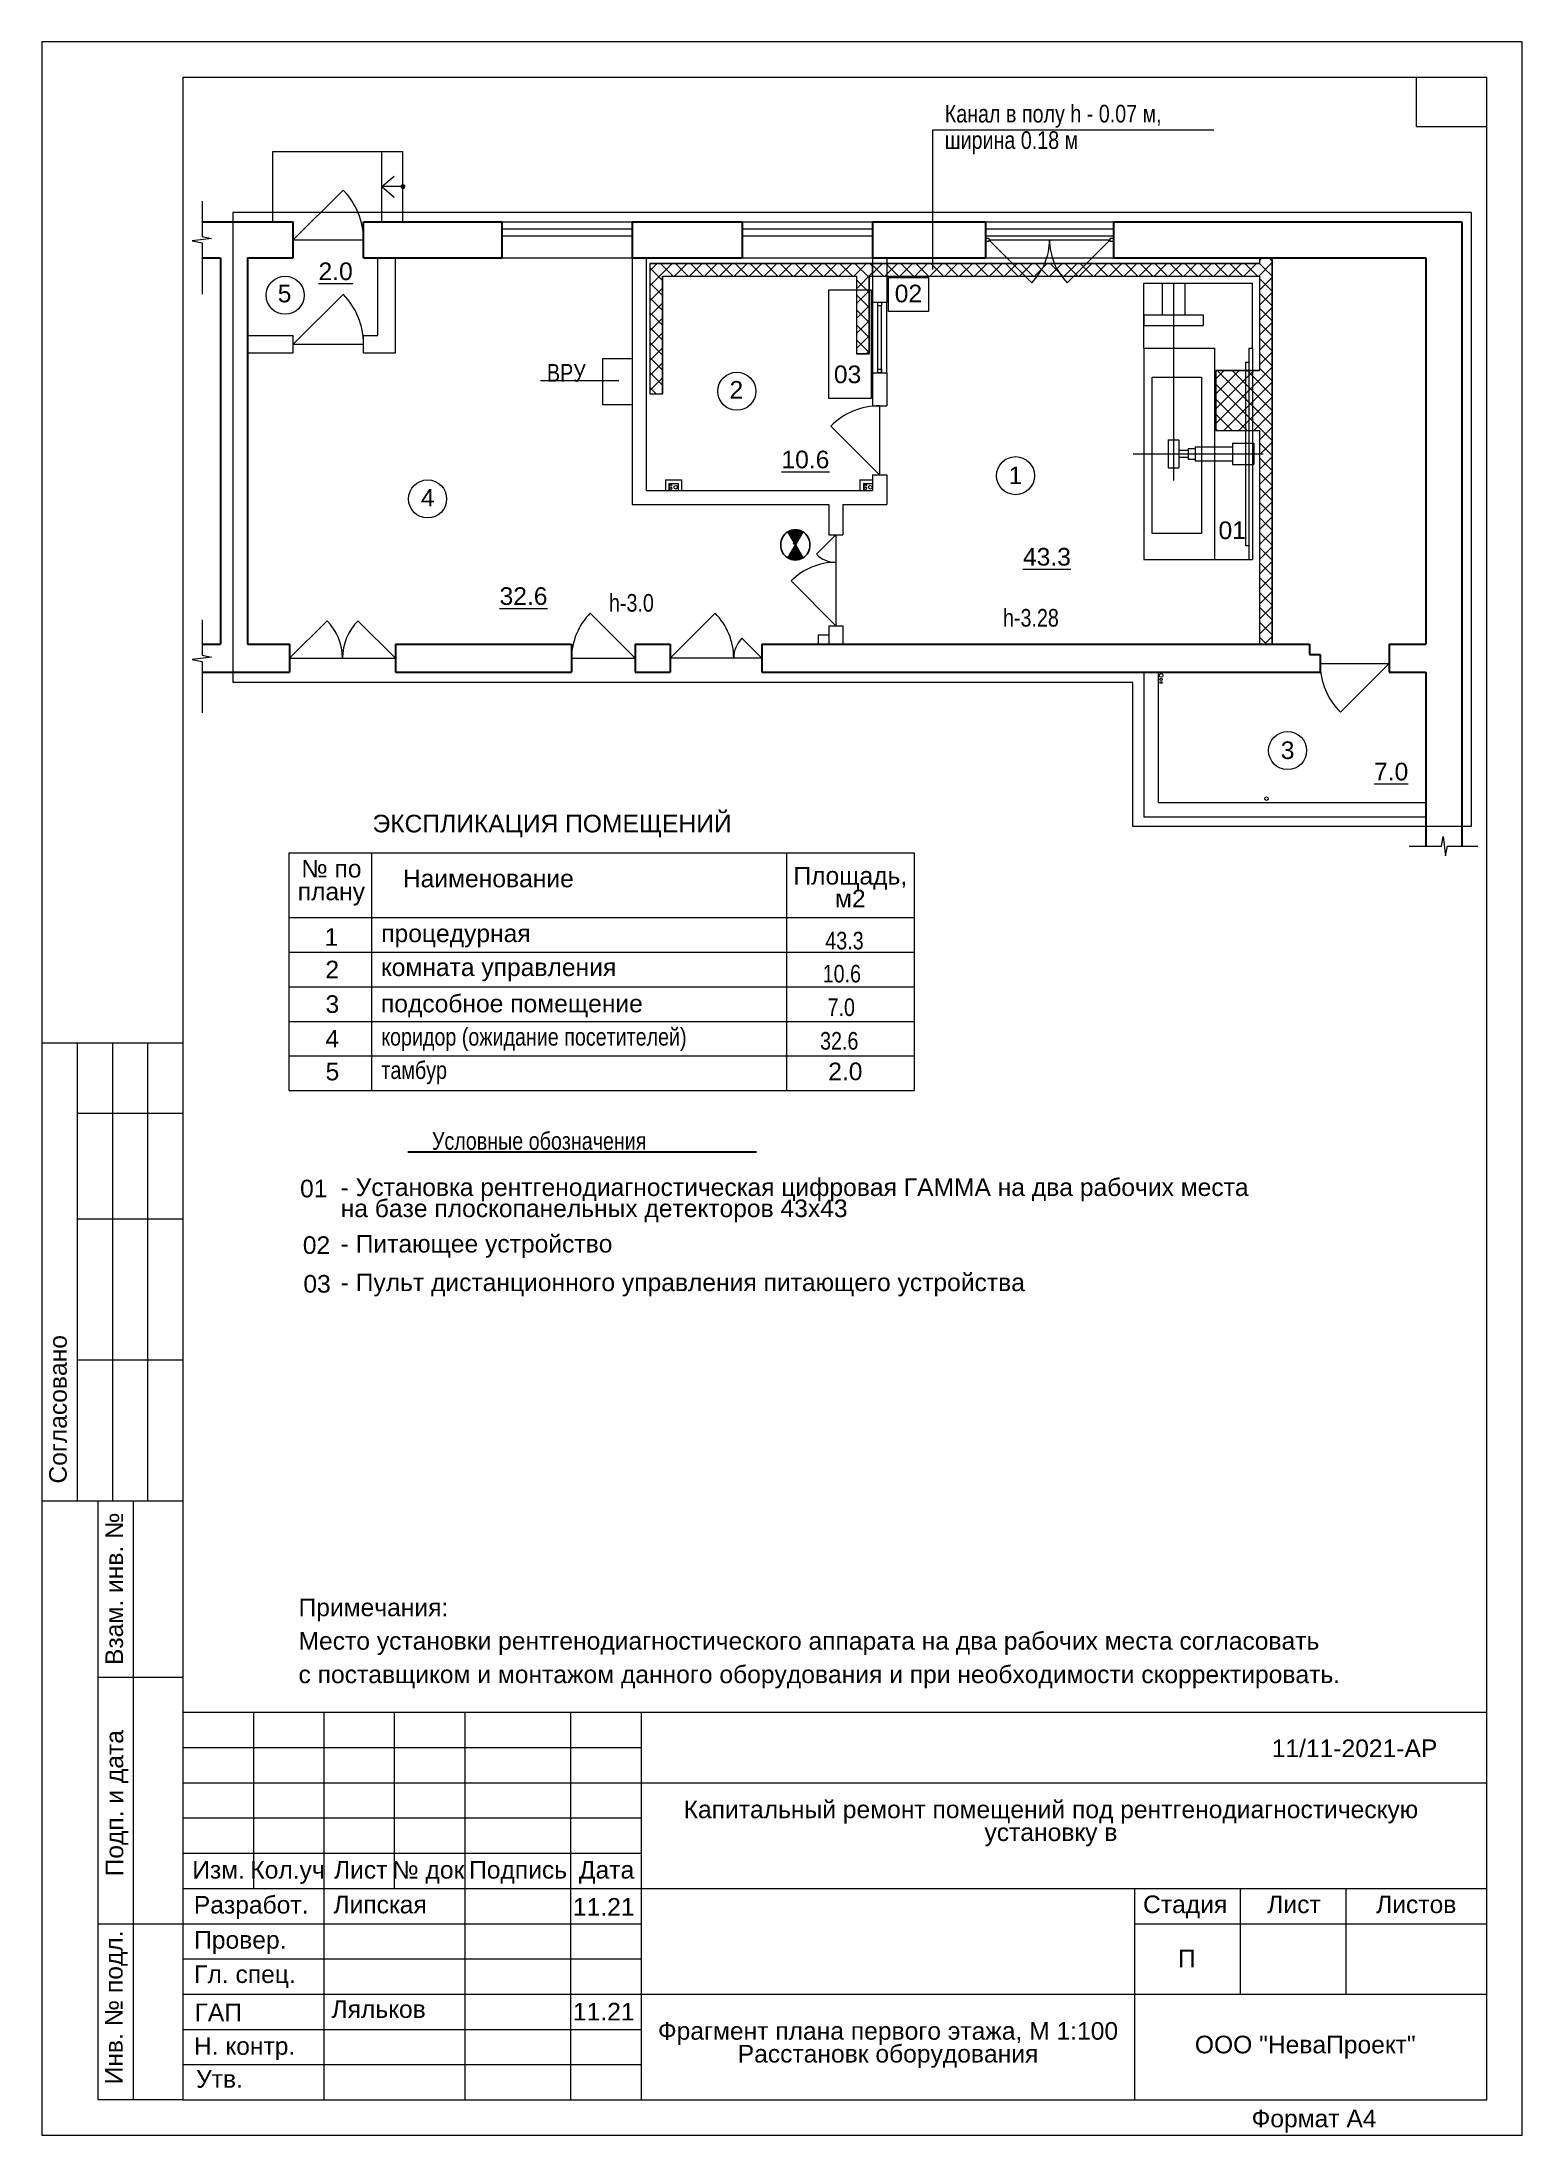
# Model space of a CAD drawing. Header units: metres. Extents: x 14856.9 to 14877.9, y 5622.7 to 5652.4.
import ezdxf
from ezdxf.enums import TextEntityAlignment as Align

# ---------------------------------------------------------------- set-up
doc = ezdxf.new("R2010")
doc.units = ezdxf.units.M
doc.header["$MEASUREMENT"] = 0
for name, pattern in [('AM_DIN_F_W050x2', [0.003125, 0.00225, -0.000875]), ('DGN Style 3', [4.89804, 3.4986, -1.39944]), ('DGN Style 4', [5.601258, 2.79888, -1.39944, 0.003499, -1.39944])]:
    doc.linetypes.add(name, pattern=pattern)
doc.layers.add('Level 50', color=7, linetype='Continuous', lineweight=0)
doc.layers.add('Level 63', color=7, linetype='Continuous', lineweight=0)
doc.styles.add('GOST 2.304', font='CS_Gost2304.shx')
doc.styles.add('MONOTXT', font='monotxt.shx', dxfattribs={"width": 0.8, "height": 0.5})
doc.styles.add('Style-Arial', font='arial.ttf')
doc.linetypes.add('гр_тер3', pattern='A,-0.8,0.025,[3,dgnlstyle-new.shx,S=0.003175,R=0,X=0,Y=0],0.025,-0.8,0.025,[3,dgnlstyle-new.shx,S=0.003175,R=0,X=0,Y=0],0.025,-0.8,5', length=7.5)

# ---------------------------------------------------------------- blocks, each defined once
blk = doc.blocks.new('*U59')
at = {"color": 7, "linetype": 'Continuous', "lineweight": 0}
for p, q in [((-0.507, 2.088), (-0.187, 2.088)), ((-0.507, 2.088), (-0.507, 1.638)), ((-0.187, 2.088), (-0.187, 1.638)), ((-0.767, 1.638), (0.073, 1.638)), ((-0.767, 1.638), (-0.767, 1.488)), ((-0.767, 1.488), (0.073, 1.488)), ((0.073, 1.638), (0.073, 1.488)), ((-0.767, 1.168), (0.233, 1.168)), ((-0.767, 1.168), (-0.767, -1.832)), ((0.233, 1.168), (0.233, -1.832)), ((0.673, 0.968), (0.723, 0.968)), ((0.673, 0.968), (0.673, -1.632)), ((0.723, 1.168), (0.773, 1.168)), ((0.723, 1.168), (0.723, -1.832)), ((0.773, 1.168), (0.773, -1.832)), ((-0.422, -0.132), (-0.422, -0.532)), ((-0.422, -0.132), (-0.272, -0.132)), ((-0.272, -0.132), (-0.272, -0.532)), ((-0.272, -0.282), (-0.139, -0.282)), ((-0.139, -0.257), (-0.039, -0.257)), ((-0.139, -0.257), (-0.139, -0.407)), ((-0.039, -0.232), (0.491, -0.232)), ((-0.039, -0.232), (-0.039, -0.432)), ((0.491, -0.182), (0.791, -0.182)), ((0.491, -0.182), (0.491, -0.482)), ((0.791, -0.182), (0.791, -0.482)), ((-0.422, -0.532), (-0.272, -0.532)), ((-0.272, -0.382), (-0.139, -0.382)), ((-0.139, -0.407), (-0.039, -0.407)), ((-0.039, -0.432), (0.491, -0.432)), ((0.491, -0.482), (0.791, -0.482)), ((0.673, -1.632), (0.723, -1.632)), ((-0.767, -1.832), (0.233, -1.832)), ((0.723, -1.832), (0.773, -1.832))]:
    blk.add_line(p, q, dxfattribs=at)
at = {"color": 7, "linetype": 'DGN Style 4', "lineweight": 0}
for p, q in [((-0.347, 2.088), (-0.347, -2.088)), ((-0.922, -0.332), (0.922, -0.332))]:
    blk.add_line(p, q, dxfattribs=at)
at = {"color": 7, "linetype": 'Continuous', "lineweight": 0}
blk.add_3dface([(-0.651, 0.756), (0.048, 0.756), (0.048, -1.462), (-0.651, -1.462)], dxfattribs=at)
blk = doc.blocks.new('*U58')
at = {"color": 7, "linetype": 'DGN Style 3', "lineweight": 0}
for p, q in [((-0.767, 2.088), (0.773, 2.088)), ((-0.767, 1.168), (-0.767, 2.088)), ((0.773, 1.168), (0.773, 2.088)), ((-0.767, -1.832), (0.773, -1.832))]:
    blk.add_line(p, q, dxfattribs=at)
at = {"color": 7, "linetype": 'Continuous', "lineweight": 0}
blk.add_blockref('*U59', (0, 0), dxfattribs=at)
blk = doc.blocks.new('*U61')
at = {"layer": 'Level 50', "color": 7, "linetype": 'Continuous', "lineweight": 0}
for p, q in [((10.511, 14.855), (-10.489, 14.855)), ((-10.489, 14.855), (-10.489, -14.845)), ((10.511, -14.845), (10.511, 14.855)), ((-10.489, -14.845), (10.511, -14.845))]:
    blk.add_line(p, q, dxfattribs=at)
at = {"layer": 'Level 50', "color": 7, "linetype": 'Continuous', "lineweight": 13}
for p, q in [((-8.489, 14.355), (-8.489, -14.345)), ((-8.489, 14.355), (10.011, 14.355)), ((9.011, 13.655), (9.011, 14.355)), ((10.011, -14.345), (10.011, 14.355)), ((9.011, 13.655), (10.011, 13.655))]:
    blk.add_line(p, q, dxfattribs=at)
at = {"layer": 'Level 63', "color": 7, "linetype": 'Continuous', "lineweight": 13}
for p, q in [((-10.489, 0.655), (-8.489, 0.655)), ((-10.489, 0.655), (-10.489, -5.845)), ((-9.989, 0.655), (-9.989, -5.845)), ((-9.489, 0.655), (-9.489, -5.845)), ((-8.989, 0.655), (-8.989, -5.845)), ((-9.989, -0.345), (-8.489, -0.345)), ((-9.989, -1.845), (-8.489, -1.845)), ((-9.989, -3.845), (-8.489, -3.845)), ((-10.489, -5.845), (-8.489, -5.845)), ((-9.689, -5.845), (-8.489, -5.845)), ((-9.189, -14.345), (-9.189, -5.845)), ((-9.689, -8.345), (-8.489, -8.345)), ((-8.489, -8.845), (10.011, -8.845)), ((-8.489, -8.845), (-8.489, -14.345)), ((-7.489, -8.845), (-7.489, -11.345)), ((-6.489, -8.845), (-6.489, -14.345)), ((-5.489, -8.845), (-5.489, -11.345)), ((-4.489, -8.845), (-4.489, -14.345)), ((-2.989, -8.845), (-2.989, -14.345)), ((-1.989, -8.845), (-1.989, -14.345)), ((-1.989, -9.845), (10.011, -9.845)), ((-8.489, -10.845), (-1.989, -10.845)), ((-8.489, -11.345), (-1.989, -11.345)), ((-1.989, -11.345), (10.011, -11.345)), ((-9.689, -11.845), (-8.489, -11.845)), ((5.011, -11.845), (10.011, -11.845)), ((-1.989, -12.845), (10.011, -12.845)), ((-8.489, -14.345), (10.011, -14.345))]:
    blk.add_line(p, q, dxfattribs=at)
at = {"layer": 'Level 63', "color": 7, "linetype": 'Continuous', "lineweight": 0}
for p, q in [((-8.489, -9.345), (-1.989, -9.345)), ((-8.489, -9.845), (-1.989, -9.845)), ((-8.489, -10.345), (-1.989, -10.345)), ((-8.489, -11.845), (-1.989, -11.845)), ((-8.489, -12.345), (-1.989, -12.345)), ((-8.489, -12.845), (-1.989, -12.845)), ((-8.489, -13.345), (-1.989, -13.345)), ((-8.489, -13.845), (-1.989, -13.845))]:
    blk.add_line(p, q, dxfattribs=at)
at = {"layer": 'Level 63', "color": 7, "linetype": 'Continuous', "lineweight": 13, "flags": 128}
for points in [[(-8.489, -14.345), (-9.689, -14.345), (-9.689, -5.845)], [(5.011, -11.345), (5.011, -14.345)], [(6.511, -11.345), (6.511, -12.845)], [(8.011, -11.345), (8.011, -12.845)]]:
    blk.add_lwpolyline(points, dxfattribs=at)
at = {"color": 7, "linetype": 'Continuous', "lineweight": 0, "insert": (7.559, -14.646), "char_height": 0.25, "attachment_point": 5, "line_spacing_factor": 1.214483, "style": 'Style-Arial'}
blk.add_mtext('Формат А4', dxfattribs=at)
at = {"layer": 'Level 63', "color": 7, "linetype": 'Continuous', "lineweight": 0, "style": 'Style-Arial'}
for s, p in [('Согласовано', (-10.261, -4.547)), ('Взам. инв. №', (-9.463, -7.093)), ('Подп. и дата', (-9.46, -10.136)), ('Инв. № подл.', (-9.469, -13.033))]:
    blk.add_text(s, height=0.25002, rotation=90, dxfattribs=at).set_placement(p, align=Align.MIDDLE_CENTER)
for s, p in [('Изм.', (-7.982, -11.08)), ('Кол.уч', (-7.004, -11.08)), ('Лист', (-5.966, -11.08)), ('№ док', (-5.007, -11.08)), ('Подпись', (-3.733, -11.08)), ('Дата', (-2.478, -11.08)), ('Разработ.', (-7.52, -11.576)), ('Стадия', (5.73, -11.57)), ('Лист', (7.274, -11.57)), ('Листов', (9.008, -11.57)), ('Провер.', (-7.674, -12.074)), ('Гл. спец.', (-7.608, -12.561)), ('ГАП', (-7.987, -13.103)), ('Н. контр.', (-7.613, -13.58)), ('Утв.', (-7.969, -14.047))]:
    blk.add_text(s, height=0.25, dxfattribs=at).set_placement(p, align=Align.MIDDLE_CENTER)
at = {"layer": 'Level 63', "color": 7, "linetype": 'Continuous', "lineweight": 0, "insert": (7.434, -13.597), "char_height": 0.25, "attachment_point": 5, "line_spacing_factor": 0.6, "style": 'GOST 2.304'}
blk.add_mtext('\\fArial|b0|i0|c204204|p39;ООО "НеваПроект"', dxfattribs=at)
blk = doc.blocks.new('формат А4_1')
at = {"layer": 'Level 50', "color": 7, "linetype": 'Continuous', "lineweight": 0}
blk.add_blockref('*U61', (10.489, -14.855), dxfattribs=at)

msp = doc.modelspace()

# ---------------------------------------------------------------- hatches: boundary and pattern name
at = {"linetype": 'Continuous', "lineweight": 0}
h = msp.add_hatch(color=7, dxfattribs=at)
edge = h.paths.add_edge_path()
edge.add_arc((14862.01, 5650.329), 0.0353, 0, 360)
h = msp.add_hatch(dxfattribs=at)
h.set_pattern_fill('CROSSHATCH', style=0, pattern_type=2)
h.set_pattern_definition([(45, (14865.74641, 5649.15553), (-0.106066, 0.106066), []), (315, (14865.74641, 5649.15553), (0.106066, 0.106066), [])])
h.paths.add_polyline_path([(14865.512, 5649.239), (14865.512, 5647.39), (14865.692, 5647.39), (14865.692, 5649.059), (14868.442, 5649.059), (14868.442, 5647.959), (14868.622, 5647.959), (14868.622, 5649.059), (14868.672, 5649.059), (14868.672, 5649.239)])
h = msp.add_hatch(dxfattribs=at)
h.set_pattern_fill('CROSSHATCH', style=0, pattern_type=2)
h.set_pattern_definition([(45, (14868.9429, 5649.15543), (-0.106066, 0.106066), []), (315, (14868.9429, 5649.15543), (0.106066, 0.106066), [])])
h.paths.add_polyline_path([(14874.162, 5649.059), (14874.162, 5647.719), (14873.542, 5647.719), (14873.542, 5646.869), (14874.162, 5646.869), (14874.162, 5643.839), (14874.342, 5643.839), (14874.342, 5649.319), (14874.162, 5649.319), (14874.162, 5649.239), (14868.672, 5649.239), (14868.672, 5649.059), (14872.104, 5649.059), (14872.752, 5649.059)])
at = {"linetype": 'Continuous', "ltscale": 1e-06}
msp.add_hatch(color=7, dxfattribs=at).paths.add_polyline_path([(14867.577, 5645.246), (14867.683, 5645.431, 0.28029), (14867.47, 5645.431)])
at = {"linetype": 'Continuous', "ltscale": 1e-06, "extrusion": (0, 0, -1)}
msp.add_hatch(color=7, dxfattribs=at).paths.add_polyline_path([(-14867.577, 5645.246), (-14867.683, 5645.061, 0.28029), (-14867.47, 5645.061)])

# ---------------------------------------------------------------- linework, layer by layer
at = {"color": 7, "linetype": 'Continuous', "lineweight": 0}
for p, q in [((14860.164, 5650.829), (14862.01, 5650.829)), ((14860.164, 5649.829), (14860.164, 5650.829)), ((14861.71, 5649.829), (14861.71, 5650.829)), ((14862.01, 5649.829), (14862.01, 5650.829)), ((14861.71, 5650.329), (14861.886, 5650.477)), ((14860.452, 5649.574), (14861.159, 5650.281)), ((14862.01, 5650.329), (14861.71, 5650.329)), ((14861.71, 5650.329), (14861.886, 5650.18)), ((14860.452, 5649.574), (14861.452, 5649.574)), ((14866.822, 5649.729), (14868.672, 5649.729)), ((14866.822, 5649.629), (14868.672, 5649.629)), ((14870.272, 5649.729), (14872.092, 5649.729)), ((14870.272, 5649.629), (14872.092, 5649.629)), ((14870.322, 5649.574), (14872.042, 5649.574)), ((14870.322, 5649.574), (14870.93, 5648.966)), ((14872.042, 5649.574), (14871.433, 5648.966)), ((14865.512, 5649.239), (14874.162, 5649.239)), ((14865.512, 5649.239), (14865.512, 5647.39)), ((14874.162, 5649.319), (14874.162, 5649.239)), ((14874.342, 5649.319), (14874.342, 5643.839)), ((14865.692, 5649.059), (14868.442, 5649.059)), ((14865.692, 5649.059), (14865.692, 5647.39)), ((14868.442, 5649.059), (14868.442, 5647.959)), ((14868.622, 5649.059), (14868.622, 5647.959)), ((14868.622, 5649.059), (14874.162, 5649.059)), ((14874.162, 5649.059), (14874.162, 5647.719)), ((14860.452, 5648.094), (14861.159, 5648.801)), ((14868.672, 5648.689), (14868.672, 5647.689)), ((14868.872, 5647.689), (14868.872, 5648.689)), ((14868.747, 5647.689), (14868.747, 5648.639)), ((14868.797, 5647.689), (14868.797, 5648.639)), ((14860.452, 5648.094), (14861.452, 5648.094)), ((14864.842, 5647.889), (14864.842, 5647.239)), ((14864.842, 5647.889), (14865.262, 5647.889)), ((14868.622, 5647.959), (14868.442, 5647.959)), ((14863.963, 5647.577), (14865.073, 5647.577)), ((14873.542, 5647.719), (14874.162, 5647.719)), ((14873.542, 5647.719), (14873.542, 5646.869)), ((14864.842, 5647.239), (14865.262, 5647.239)), ((14865.512, 5647.39), (14865.692, 5647.39)), ((14868.772, 5647.219), (14868.772, 5646.239)), ((14868.772, 5646.239), (14868.079, 5646.932)), ((14873.542, 5646.869), (14874.162, 5646.869)), ((14874.162, 5646.869), (14874.162, 5643.839)), ((14865.783, 5646.119), (14865.912, 5646.119)), ((14865.783, 5646.119), (14865.783, 5646.019)), ((14865.912, 5646.119), (14865.912, 5646.019)), ((14868.543, 5646.119), (14868.543, 5646.019)), ((14868.543, 5646.119), (14868.672, 5646.119)), ((14868.152, 5645.389), (14867.876, 5645.113)), ((14868.152, 5645.389), (14868.152, 5644.099)), ((14868.152, 5644.099), (14867.515, 5644.735)), ((14865.302, 5643.639), (14864.665, 5644.275)), ((14865.802, 5643.639), (14866.438, 5644.275)), ((14860.402, 5643.639), (14860.932, 5644.169)), ((14861.371, 5644.169), (14861.902, 5643.639)), ((14866.819, 5643.922), (14867.102, 5643.639)), ((14860.402, 5643.639), (14861.902, 5643.639)), ((14864.402, 5643.639), (14865.302, 5643.639)), ((14867.102, 5643.639), (14865.802, 5643.639)), ((14875.022, 5643.564), (14876.002, 5643.564)), ((14876.002, 5643.564), (14875.309, 5642.871)), ((14876.283, 5640.973), (14876.741, 5640.973)), ((14876.83, 5640.973), (14877.257, 5640.973)), ((14860.392, 5639.467), (14869.26, 5639.467)), ((14860.392, 5638.977), (14869.26, 5638.977)), ((14860.392, 5638.486), (14869.26, 5638.486)), ((14860.392, 5637.996), (14869.26, 5637.996))]:
    msp.add_line(p, q, dxfattribs=at)
at = {"color": 7, "linetype": 'гр_тер3', "lineweight": 13, "ltscale": 0.1}
for p, q in [((14877.162, 5649.963), (14859.597, 5649.963)), ((14859.597, 5649.963), (14859.597, 5643.294)), ((14877.162, 5649.963), (14877.162, 5641.252)), ((14872.365, 5643.294), (14859.597, 5643.294)), ((14872.365, 5641.252), (14872.365, 5643.294)), ((14877.162, 5641.252), (14872.365, 5641.252))]:
    msp.add_line(p, q, dxfattribs=at)
at = {"color": 7, "linetype": 'Continuous', "lineweight": 30}
for p, q in [((14859.16, 5649.829), (14860.452, 5649.829)), ((14860.452, 5649.319), (14860.452, 5649.829)), ((14861.452, 5649.829), (14863.412, 5649.829)), ((14861.452, 5649.319), (14861.452, 5649.829)), ((14863.412, 5649.829), (14863.412, 5649.319)), ((14865.262, 5649.829), (14866.822, 5649.829)), ((14865.262, 5649.829), (14865.262, 5649.319)), ((14866.822, 5649.829), (14866.822, 5649.319)), ((14868.672, 5649.829), (14870.272, 5649.829)), ((14868.672, 5649.829), (14868.672, 5649.319)), ((14870.272, 5649.829), (14870.272, 5649.319)), ((14872.092, 5649.829), (14877.032, 5649.829)), ((14872.092, 5649.829), (14872.092, 5649.319)), ((14877.032, 5649.829), (14877.032, 5640.973)), ((14859.16, 5649.319), (14859.422, 5649.319)), ((14859.422, 5649.319), (14859.422, 5643.839)), ((14859.802, 5649.319), (14860.452, 5649.319)), ((14859.802, 5649.319), (14859.802, 5643.839)), ((14861.452, 5649.319), (14863.412, 5649.319)), ((14865.262, 5649.319), (14866.822, 5649.319)), ((14868.672, 5649.319), (14870.272, 5649.319)), ((14872.092, 5649.319), (14876.522, 5649.319)), ((14876.522, 5649.319), (14876.522, 5643.839)), ((14859.16, 5643.839), (14859.422, 5643.839)), ((14859.802, 5643.839), (14860.402, 5643.839)), ((14860.402, 5643.839), (14860.402, 5643.439)), ((14861.902, 5643.839), (14861.902, 5643.439)), ((14861.902, 5643.839), (14864.402, 5643.839)), ((14864.402, 5643.839), (14864.402, 5643.439)), ((14865.302, 5643.839), (14865.302, 5643.439)), ((14865.302, 5643.839), (14865.802, 5643.839)), ((14865.802, 5643.839), (14865.802, 5643.439)), ((14867.102, 5643.839), (14867.102, 5643.439)), ((14867.102, 5643.839), (14874.872, 5643.839)), ((14874.872, 5643.839), (14874.872, 5643.689)), ((14874.872, 5643.689), (14875.022, 5643.689)), ((14875.022, 5643.689), (14875.022, 5643.439)), ((14876.002, 5643.839), (14876.002, 5643.439)), ((14876.002, 5643.839), (14876.522, 5643.839)), ((14859.16, 5643.439), (14860.402, 5643.439)), ((14861.902, 5643.439), (14864.402, 5643.439)), ((14865.302, 5643.439), (14865.802, 5643.439)), ((14867.102, 5643.439), (14875.022, 5643.439)), ((14876.002, 5643.439), (14876.522, 5643.439)), ((14876.522, 5643.439), (14876.522, 5640.973))]:
    msp.add_line(p, q, dxfattribs=at)
at = {"color": 7, "linetype": 'Continuous', "lineweight": 13}
for p, q in [((14863.412, 5649.829), (14865.262, 5649.829)), ((14863.412, 5649.729), (14865.262, 5649.729)), ((14863.412, 5649.629), (14865.262, 5649.629)), ((14866.822, 5649.829), (14868.672, 5649.829)), ((14870.272, 5649.829), (14872.092, 5649.829)), ((14861.652, 5648.219), (14861.652, 5649.319)), ((14861.902, 5647.969), (14861.902, 5649.319)), ((14863.412, 5649.319), (14865.262, 5649.319)), ((14865.262, 5649.319), (14865.262, 5645.819)), ((14865.462, 5649.319), (14865.462, 5646.019)), ((14866.822, 5649.319), (14868.672, 5649.319)), ((14868.672, 5649.319), (14868.672, 5648.689)), ((14868.872, 5649.319), (14868.872, 5648.689)), ((14870.272, 5649.319), (14872.092, 5649.319)), ((14868.672, 5648.689), (14868.872, 5648.689)), ((14859.802, 5648.219), (14860.452, 5648.219)), ((14860.452, 5647.969), (14860.452, 5648.219)), ((14861.452, 5647.969), (14861.452, 5648.219)), ((14861.452, 5648.219), (14861.652, 5648.219)), ((14859.802, 5647.969), (14860.452, 5647.969)), ((14861.452, 5647.969), (14861.902, 5647.969)), ((14868.672, 5647.689), (14868.872, 5647.689)), ((14868.672, 5647.689), (14868.672, 5647.219)), ((14868.872, 5647.689), (14868.872, 5647.219)), ((14868.672, 5647.219), (14868.872, 5647.219)), ((14865.462, 5646.019), (14868.672, 5646.019)), ((14865.733, 5646.169), (14865.733, 5646.019)), ((14865.733, 5646.169), (14865.962, 5646.169)), ((14865.962, 5646.169), (14865.962, 5646.019)), ((14868.493, 5646.169), (14868.493, 5646.019)), ((14868.493, 5646.169), (14868.672, 5646.169)), ((14868.672, 5646.239), (14868.872, 5646.239)), ((14868.672, 5646.239), (14868.672, 5646.019)), ((14868.872, 5646.239), (14868.872, 5645.819)), ((14865.262, 5645.819), (14868.052, 5645.819)), ((14868.052, 5645.819), (14868.052, 5645.389)), ((14868.252, 5645.819), (14868.872, 5645.819)), ((14868.252, 5645.819), (14868.252, 5645.389)), ((14868.052, 5645.389), (14868.252, 5645.389)), ((14867.902, 5643.969), (14868.052, 5643.969)), ((14867.902, 5643.969), (14867.902, 5643.839)), ((14868.052, 5644.099), (14868.252, 5644.099)), ((14868.052, 5644.099), (14868.052, 5643.839)), ((14868.252, 5644.099), (14868.252, 5643.839)), ((14872.522, 5643.439), (14872.522, 5641.389)), ((14872.722, 5643.439), (14872.722, 5641.589)), ((14872.722, 5641.589), (14876.522, 5641.589)), ((14872.522, 5641.389), (14876.522, 5641.389)), ((14860.392, 5640.878), (14869.26, 5640.878)), ((14860.392, 5640.878), (14860.392, 5637.505)), ((14861.563, 5640.878), (14861.563, 5637.505)), ((14867.449, 5640.878), (14867.449, 5637.505)), ((14869.26, 5640.878), (14869.26, 5637.505)), ((14860.392, 5639.958), (14869.26, 5639.958)), ((14860.392, 5637.505), (14869.26, 5637.505))]:
    msp.add_line(p, q, dxfattribs=at)
at = {"color": 7, "linetype": 'Continuous', "ltscale": 1e-06}
for p, q in [((14867.577, 5645.246), (14867.47, 5645.431)), ((14867.577, 5645.247), (14867.683, 5645.431)), ((14867.577, 5645.246), (14867.47, 5645.061)), ((14867.577, 5645.245), (14867.683, 5645.061))]:
    msp.add_line(p, q, dxfattribs=at)
at = {"color": 7, "linetype": 'Continuous', "lineweight": 30, "ltscale": 100}
msp.add_line((14862.078, 5636.634), (14867.024, 5636.634), dxfattribs=at)
at = {"color": 7, "linetype": 'Continuous', "lineweight": 0, "flags": 128}
for points in [[(14873.515, 5651.131), (14869.522, 5651.131), (14869.522, 5649.153)], [(14859.16, 5650.124), (14859.16, 5649.62), (14859.293, 5649.595), (14859.02, 5649.559), (14859.16, 5649.531), (14859.16, 5648.803)], [(14859.16, 5644.184), (14859.16, 5643.68), (14859.293, 5643.655), (14859.02, 5643.62), (14859.16, 5643.591), (14859.16, 5642.863)], [(14876.741, 5640.973), (14876.766, 5641.107), (14876.802, 5640.834), (14876.83, 5640.973)]]:
    msp.add_lwpolyline(points, dxfattribs=at)
for points in [[(14865.512, 5649.239), (14865.512, 5647.39), (14865.692, 5647.39), (14865.692, 5649.059), (14868.442, 5649.059), (14868.442, 5647.959), (14868.622, 5647.959), (14868.622, 5649.059), (14868.672, 5649.059), (14868.672, 5649.239), (14865.512, 5649.239)], [(14874.162, 5649.059), (14874.162, 5647.719), (14873.542, 5647.719), (14873.542, 5646.869), (14874.162, 5646.869), (14874.162, 5643.839), (14874.342, 5643.839), (14874.342, 5649.319), (14874.162, 5649.319), (14874.162, 5649.239), (14868.672, 5649.239), (14868.672, 5649.059), (14872.104, 5649.059), (14872.752, 5649.059), (14874.162, 5649.059)]]:
    msp.add_lwpolyline(points, close=True, dxfattribs=at)
at = {"color": 7, "linetype": 'Continuous', "lineweight": 0}
for centre in [(14860.338, 5648.788), (14866.746, 5647.426), (14870.7, 5646.228), (14862.359, 5645.898), (14874.56, 5642.328)]:
    msp.add_circle(centre, 0.27, dxfattribs=at)
at = {"color": 7, "linetype": 'Continuous', "lineweight": 13}
for centre, radius in [((14865.809, 5646.093), 0.016), ((14865.81, 5646.048), 0.016), ((14865.879, 5646.064), 0.025), ((14868.569, 5646.093), 0.016), ((14868.57, 5646.048), 0.016), ((14868.639, 5646.064), 0.025), ((14872.765, 5643.394), 0.025), ((14872.762, 5643.339), 0.016), ((14872.763, 5643.294), 0.016), ((14874.26, 5641.645), 0.025)]:
    msp.add_circle(centre, radius, dxfattribs=at)
at = {"color": 7, "linetype": 'Continuous', "lineweight": 0}
for centre, radius, start, end in [((14860.452, 5649.574), 1, 360, 45), ((14870.322, 5649.574), 0.86, 315, 360), ((14872.042, 5649.574), 0.86, 180, 225), ((14860.452, 5648.094), 1, 360, 45), ((14868.772, 5646.239), 0.98, 90, 135), ((14868.152, 5645.389), 0.39, 225, 270), ((14868.152, 5644.099), 0.9, 90, 135), ((14865.302, 5643.639), 0.9, 135, 180), ((14865.802, 5643.639), 0.9, 0, 45), ((14860.402, 5643.639), 0.75, 0, 45), ((14861.902, 5643.639), 0.75, 135, 180), ((14867.102, 5643.639), 0.4, 135, 180), ((14876.002, 5643.564), 0.98, 180, 225)]:
    msp.add_arc(centre, radius, start, end, dxfattribs=at)
at = {"color": 7, "linetype": 'Continuous', "ltscale": 1e-06}
for centre, start, end in [((14867.576, 5645.256), 357.3038, 182.6962), ((14867.576, 5645.236), 177.3038, 2.6962)]:
    msp.add_arc(centre, 0.205, start, end, dxfattribs=at)
at = {"color": 7, "ltscale": 1e-06}
msp.add_point((14867.554, 5645.262), dxfattribs=at)
at = {"color": 7, "linetype": 'Continuous', "lineweight": 13}
for points in [[(14870.322, 5649.549), (14870.272, 5649.549), (14870.272, 5649.599), (14870.322, 5649.599)], [(14872.092, 5649.549), (14872.042, 5649.549), (14872.042, 5649.599), (14872.092, 5649.599)], [(14868.747, 5648.689), (14868.797, 5648.689), (14868.797, 5648.639), (14868.747, 5648.639)], [(14868.747, 5647.739), (14868.797, 5647.739), (14868.797, 5647.689), (14868.747, 5647.689)]]:
    msp.add_3dface(points, dxfattribs=at)
at = {"color": 7, "linetype": 'Continuous', "lineweight": 0}
for points in [[(14869.466, 5649.038), (14869.466, 5648.558), (14868.896, 5648.558), (14868.896, 5649.038)], [(14868.05, 5648.864), (14868.65, 5648.864), (14868.65, 5647.325), (14868.05, 5647.325)]]:
    msp.add_3dface(points, dxfattribs=at)

# ---------------------------------------------------------------- block references
for name, p in [('формат А4_1', (14856.887, 5652.383)), ('*U58', (14873.289, 5646.871))]:
    msp.add_blockref(name, p, dxfattribs=at)

# ---------------------------------------------------------------- texts
at = {"color": 7, "linetype": 'Continuous', "lineweight": 13, "style": 'Style-Arial'}
for s, p in [('%%u2.0%%U', (14860.812, 5649.253)), ('%%u10.6%%U', (14867.379, 5646.583)), ('%%u43.3%%U', (14870.805, 5645.203)), ('%%u32.6%%U', (14863.38, 5644.645)), ('%%u7.0%%U', (14875.786, 5642.155)), ('процедурная', (14861.701, 5639.86))]:
    msp.add_text(s, height=0.25, dxfattribs=at).set_placement(p, align=Align.TOP_LEFT)
for s, p in [('02', (14869.18, 5648.813)), ('5', (14860.33, 5648.813)), ('03', (14868.317, 5647.666)), ('2', (14866.739, 5647.446)), ('1', (14870.699, 5646.233)), ('4', (14862.361, 5645.916)), ('01', (14873.774, 5645.454)), ('3', (14874.56, 5642.333)), ('1', (14860.994, 5639.683)), ('2', (14861.006, 5639.221)), ('3', (14861.008, 5638.731)), ('4', (14861.007, 5638.24)), ('5', (14861.009, 5637.774)), ('01', (14860.744, 5636.114)), ('02', (14860.783, 5635.311)), ('03', (14860.791, 5634.762))]:
    msp.add_text(s, height=0.25, dxfattribs=at).set_placement(p, align=Align.MIDDLE_CENTER)
at = {"color": 7, "linetype": 'Continuous', "lineweight": 0, "style": 'Style-Arial'}
for s, p in [('ЭКСПЛИКАЦИЯ ПОМЕЩЕНИЙ ', (14864.173, 5641.292)), ('Наименование', (14863.221, 5640.513))]:
    msp.add_text(s, height=0.25, dxfattribs=at).set_placement(p, align=Align.MIDDLE_CENTER)
at = {"color": 7, "linetype": 'Continuous', "lineweight": 13, "style": 'Style-Arial'}
msp.add_text('11/11-2021-АР', height=0.25, dxfattribs=at).set_placement((14875.509, 5628.297), align=Align.TOP_CENTER)
at = {"color": 7, "linetype": 'Continuous', "lineweight": 0, "style": 'Style-Arial'}
msp.add_text('Липская', height=0.25, dxfattribs=at).set_placement((14861.685, 5626.08), align=Align.TOP_CENTER)
at = {"color": 7, "lineweight": 13, "style": 'Style-Arial'}
msp.add_text('Ляльков', height=0.25, dxfattribs=at).set_placement((14860.996, 5624.596), align=Align.TOP_LEFT)
at = {"color": 7, "linetype": 'Continuous', "lineweight": 0, "char_height": 0.25}
for s, insert, attachment_point, line_spacing_factor, style in [('\\fArial|b0|i0|c204204|p39;Канал в полу h - 0.07 м,\\Pширина 0.18 м', (14869.696, 5650.789), 7, 0.9, 'MONOTXT'), ('\\fArial|b0|i0|c204204|p39;h-3.0', (14864.932, 5644.295), 7, 0.72, 'MONOTXT'), ('\\fArial|b0|i0|c204204|p39;h-3.28', (14870.918, 5644.21), 5, 0.72, 'MONOTXT'), ('№ по\\Pплану\\P', (14860.994, 5640.453), 5, 0.776524, 'Style-Arial'), ('Площадь,\\Pм2\\P', (14868.356, 5640.39), 5, 0.776524, 'Style-Arial'), ('\\fArial|b0|i0|c204204|p39;43.3', (14868.001, 5639.503), 7, 0.6, 'MONOTXT'), ('Капитальный ремонт помещений под рентгенодиагностическую \\Pустановку в ', (14871.202, 5627.43), 2, 0.776524, 'Style-Arial'), ('\\fArial|b0|i0|c204204|p39;П', (14873.13, 5625.19), 5, 0.72, 'GOST 2.304')]:
    msp.add_mtext(s, dxfattribs=dict(at, insert=insert, attachment_point=attachment_point, line_spacing_factor=line_spacing_factor, style=style))
at = {"color": 7, "linetype": 'AM_DIN_F_W050x2', "lineweight": 30, "insert": (14864.052, 5647.559), "char_height": 0.25, "attachment_point": 7, "line_spacing_factor": 0.72, "style": 'MONOTXT'}
msp.add_mtext('\\fArial|b0|i0|c204204|p39;ВРУ\\P', dxfattribs=at)
at = {"color": 7, "linetype": 'Continuous', "lineweight": 13, "char_height": 0.25}
for s, insert, attachment_point, line_spacing_factor, style in [('комната управления', (14861.697, 5639.379), 1, 0.6, 'Style-Arial'), ('\\fArial|b0|i0|c204204|p39;10.6', (14867.964, 5639.034), 7, 0.6, 'MONOTXT'), ('подсобное помещение', (14861.697, 5638.864), 1, 0.6, 'Style-Arial'), ('\\fArial|b0|i0|c204204|p39;7.0', (14868.033, 5638.558), 7, 0.6, 'MONOTXT'), ('\\fArial|b0|i0|c204204|p39;коридор (ожидание посетителей)', (14861.704, 5638.066), 7, 0.6, 'MONOTXT'), ('\\fArial|b0|i0|c204204|p39;32.6', (14867.927, 5638.081), 7, 0.6, 'MONOTXT'), ('\\fArial|b0|i0|c204204|p39;тамбур', (14861.704, 5637.593), 7, 0.6, 'MONOTXT'), ('2.0', (14868.043, 5637.901), 1, 0.6, 'Style-Arial'), ('- Установка рентгенодиагностическая цифровая ГАММА на два рабочих места \\Pна базе плоскопанельных детекторов 43х43 ', (14861.126, 5636.258), 1, 0.72, 'Style-Arial'), ('- Питающее устройство', (14861.126, 5635.456), 1, 0.72, 'Style-Arial'), ('- Пульт дистанционного управления питающего устройства', (14861.126, 5634.908), 1, 0.72, 'Style-Arial'), ('Примечания:\\PМесто установки рентгенодиагностического аппарата на два рабочих места согласовать\\Pс поставщиком и монтажом данного оборудования и при необходимости скорректировать.\\P\\P', (14860.528, 5629.421), 4, 1.14, 'Style-Arial'), ('Фрагмент плана первого этажа, М 1:100\\PРасстановк оборудования', (14868.891, 5624.287), 2, 0.776524, 'Style-Arial')]:
    msp.add_mtext(s, dxfattribs=dict(at, insert=insert, attachment_point=attachment_point, line_spacing_factor=line_spacing_factor, style=style))
at = {"color": 7, "linetype": 'AM_DIN_F_W050x2', "lineweight": 30, "ltscale": 100, "insert": (14862.421, 5636.661), "char_height": 0.25, "attachment_point": 7, "line_spacing_factor": 0.6, "style": 'MONOTXT'}
msp.add_mtext('\\fArial|b0|i0|c204204|p39;Условные обозначения', dxfattribs=at)
at = {"color": 7, "linetype": 'Continuous', "lineweight": 30, "char_height": 0.25, "attachment_point": 1, "line_spacing_factor": 0.72, "style": 'GOST 2.304'}
for insert in [(14864.421, 5626.047), (14864.421, 5624.56)]:
    msp.add_mtext('\\fArial|b0|i0|c204204|p39;11.21', dxfattribs=dict(at, insert=insert))

doc.saveas('drawing.dxf')
